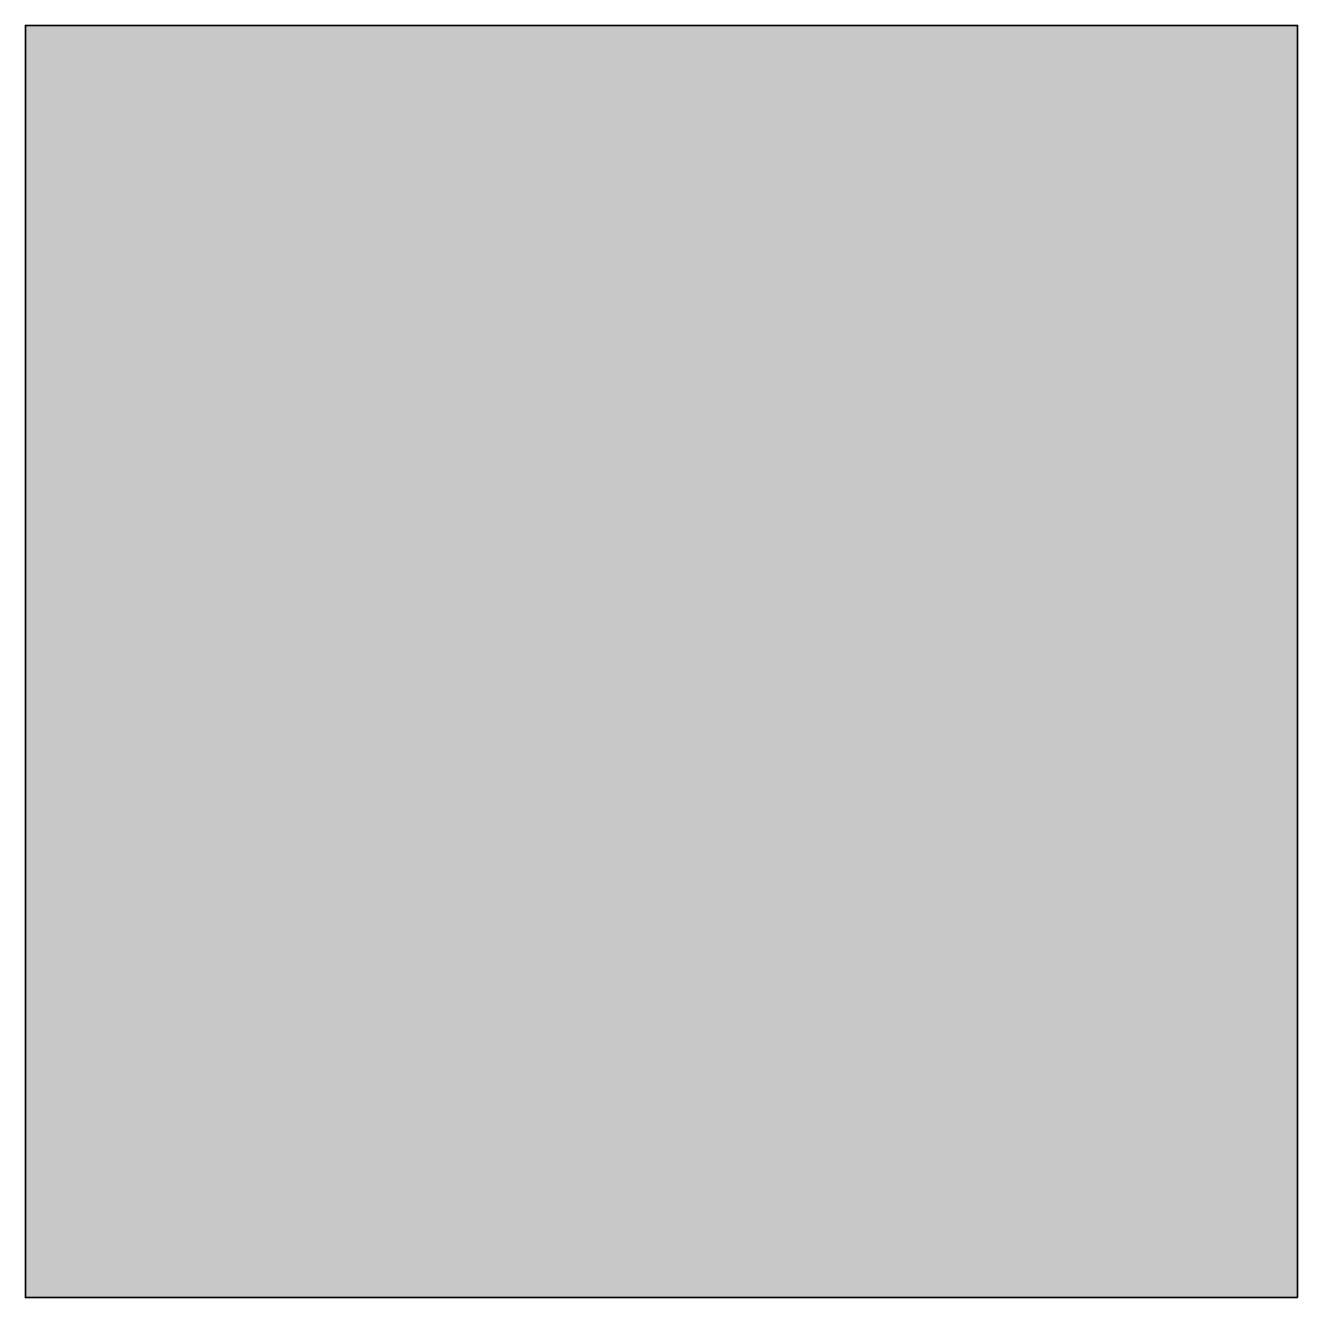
# Model space of a CAD drawing. Header units: centimetres. Extents: x 3.65 to 10.79, y -30.85 to -23.71.
import ezdxf

# ---------------------------------------------------------------- set-up
doc = ezdxf.new("R2010")
doc.units = ezdxf.units.CM
doc.header["$MEASUREMENT"] = 0
doc.layers.add('Layer 1', color=7, linetype='Continuous', lineweight=0)

msp = doc.modelspace()

# ---------------------------------------------------------------- hatches: boundary and pattern name
at = {"layer": 'Layer 1', "true_color": 0x231f20, "transparency": 33554687}
h = msp.add_hatch(color=250, dxfattribs=at)
h.dxf.hatch_style = 2
h.paths.add_polyline_path([(10.7866, -30.8529), (3.6471, -30.8529), (3.6471, -23.7134), (10.7866, -23.7134)])

# ---------------------------------------------------------------- linework, layer by layer
at = {"layer": 'Layer 1', "color": 7, "lineweight": 35, "true_color": 0xffffff}
msp.add_lwpolyline([(10.7866, -30.8529), (3.6471, -30.8529), (3.6471, -23.7134), (10.7866, -23.7134)], close=True, dxfattribs=at)

doc.saveas('drawing.dxf')
